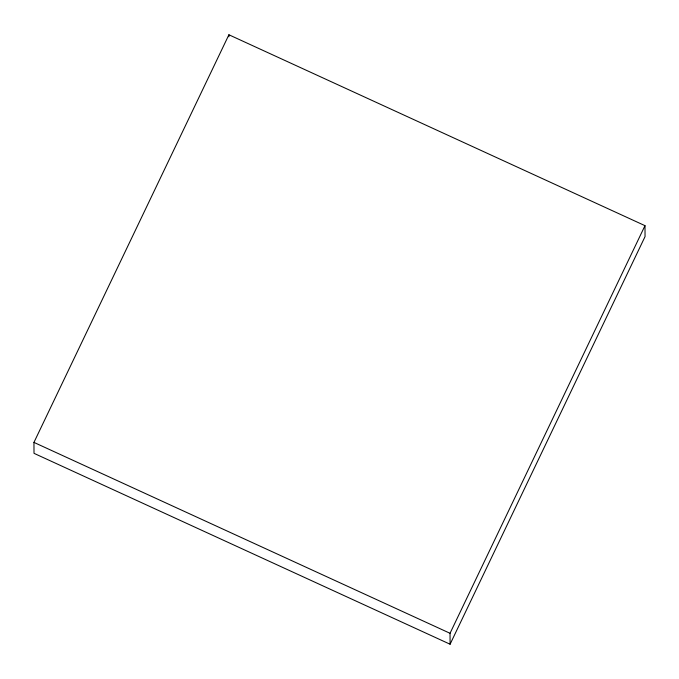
<?xml version="1.0" encoding="UTF-8"?>
<svg xmlns="http://www.w3.org/2000/svg" width="679" height="679" viewBox="0 0 679 679"><rect width="100%" height="100%" fill="white"/><g stroke="black" fill="none" stroke-linecap="round" stroke-linejoin="round"><path stroke-width="1.02" d="M33.95 442.402L228.908 34.773L644.991 225.666L645.05 236.598L450.092 644.227L34.009 453.334L33.95 442.402L450.033 633.286L450.092 644.227M450.033 633.286L644.991 225.666M228.908 34.773L228.925 36.759"/></g></svg>
